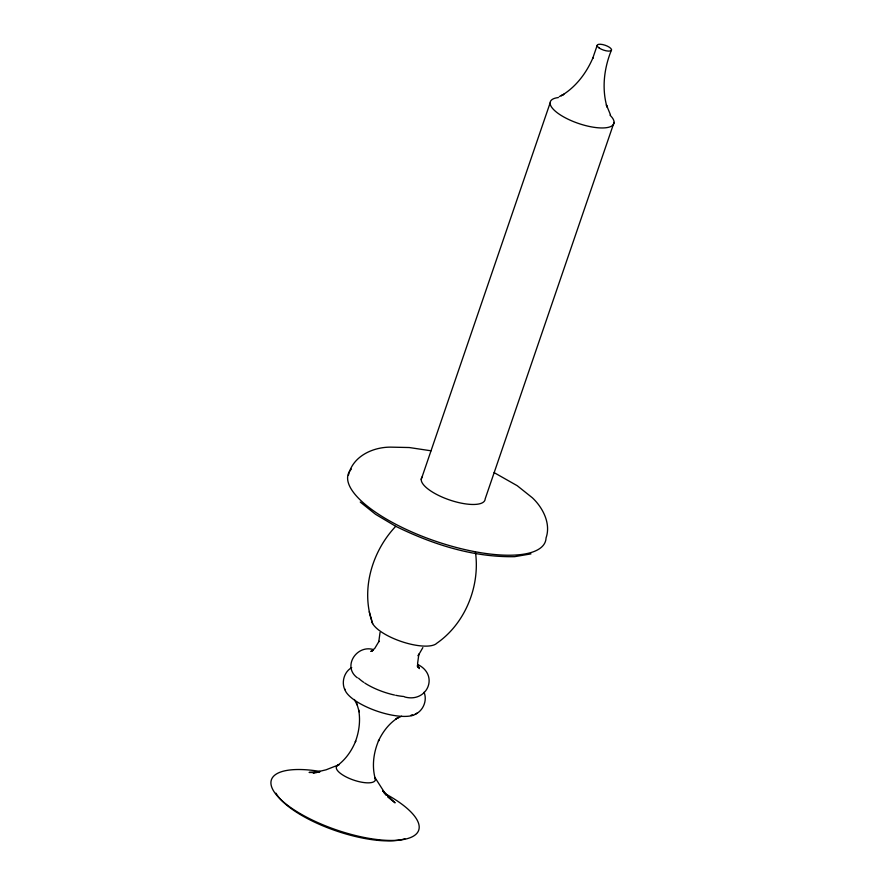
<?xml version="1.0" encoding="UTF-8"?>
<svg xmlns="http://www.w3.org/2000/svg" width="885" height="885" viewBox="0 0 885 885"><rect width="100%" height="100%" fill="white"/><g stroke="black" fill="none" stroke-linecap="round" stroke-linejoin="round"><path stroke-width="1.33" d="M380.041 632.454L378.769 641.868M597.154 45.489L592.729 58.31L593.005 57.691C586.423 73.024 575.869 87.128 561.333 95.713L563.845 94.286L559.265 96.62M421.216 479.438L550.127 102.937M614.068 122.395L485.168 498.897A33.575 11.372 18.9 0 1 448.562 499.605A33.575 11.372 18.9 0 1 422.422 476.716M611.546 49.87C604.134 67.791 601.612 88.212 607.01 107.041L606.369 104.828L610.429 114.707M348.458 475.179C352.661 456.306 372.685 447.113 390.517 447.135L409.279 447.533L431.017 450.797M379.023 641.271L374.786 648.351L371.512 651.205L373.16 650.276M422.853 647.599L418.118 655.785L418.87 654.081L417.598 663.484L418.439 667.799L417.709 665.266L419.39 668.629M530.967 553.888L514.661 556.665C473.187 557.462 432.643 544.397 395.739 526.309C371.899 551.499 360.361 590.328 372.673 623.626M336.997 765.857C345.604 759.662 351.787 750.712 355.726 740.955L355.339 741.829C359.133 731.718 360.593 720.678 358.668 709.991M351.732 667.6C344.309 671.638 341.223 682.025 344.807 689.669M414.844 714.427C423.096 711.131 427.555 700.444 424.037 692.258M370.671 651.404L372.884 650.342M401.657 716.208L395.971 718.863L398.15 717.624C389.289 723.156 382.751 731.696 378.404 741.099L378.802 740.203C373.503 752.471 371.645 766.487 375.439 779.453M411.226 715.489L413.041 715.301L411.06 715.191M373.315 649.557C356.6 644.479 342.097 666.715 357.374 677.822M404.578 696.938C427.355 703.243 439.557 674.967 417.532 664.392M316.753 772.594L309.108 772.439L319.994 771.709L313.135 772.904L326.111 769.795L339.021 764.706A20.565 6.969 18.9 0 0 353.015 779.873A20.565 6.969 18.9 0 0 374.842 777.373L386.225 795.15L382.707 790.803L395.097 802.85L387.619 796.865M494.107 472.601L517.227 485.71L532.394 497.812C542.826 507.625 551.123 523.544 546.045 537.958A104.187 35.289 18.9 0 1 432.477 540.127A104.187 35.289 18.9 0 1 351.356 469.105M395.739 526.309L375.594 514.34L360.25 502.06M417.134 665.985L418.992 667.478L417.543 666.128M354.343 699.471L357.286 705.179M369.266 611.812L371.656 620.108A34.902 11.826 18.9 0 0 400.086 641.072A34.902 11.826 18.9 0 0 436.88 643.174C465.289 623.505 480.223 586.091 475.455 552.163M356.644 702.944L359.188 711.806M610.019 115.194A33.575 11.372 18.9 0 1 600.638 127.938A33.575 11.372 18.9 0 1 558.214 113.468A33.575 11.372 18.9 0 1 558.358 97.56M384.311 793.237A77.847 26.373 18.9 0 1 397.675 840.23A77.847 26.373 18.9 0 1 282.437 801.08A77.847 26.373 18.9 0 1 320.281 771.477M404.887 838.77A74.052 25.09 18.9 0 1 334.121 830.174A74.052 25.09 18.9 0 1 275.943 793.17M416.846 713.144A38.663 13.098 18.9 0 1 377.685 711.363A38.663 13.098 18.9 0 1 344.696 688.818M403.781 696.506A34.902 11.826 18.9 0 1 395.717 695.289M394.522 695.035A34.902 11.826 18.9 0 1 364.764 683.032M363.735 682.346A34.902 11.826 18.9 0 1 358.558 678.198M599.189 48.011A7.556 2.555 18.9 0 0 611.269 50.478A7.556 2.555 18.9 0 0 602.585 44.549A7.556 2.555 18.9 0 0 599.189 48.011"/></g></svg>
